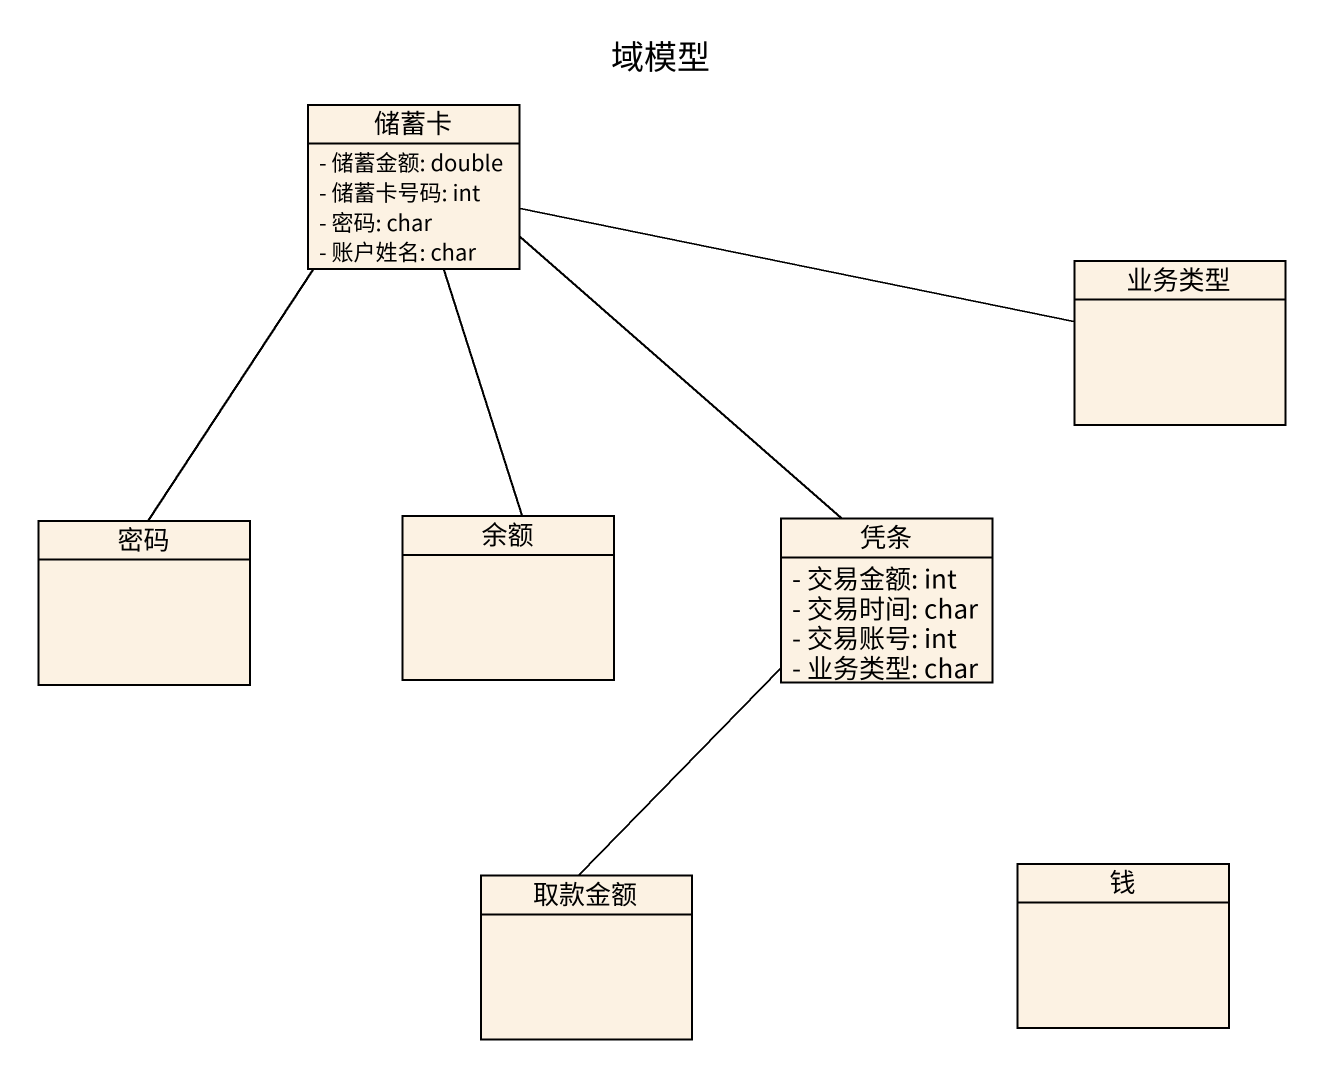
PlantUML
@startuml
title 域模型
hide circle
hide empty members
skinparam classAttributeIconSize 0
class 储蓄卡 {
  - 储蓄金额: double
  - 储蓄卡号码: int
  - 密码: char
  - 账户姓名: char
}
class 业务类型
class 密码
class 余额
class 凭条 {
  - 交易金额: int
  - 交易时间: char
  - 交易账号: int
  - 业务类型: char
}
class 钱
class 取款金额
储蓄卡 -right- 业务类型
储蓄卡 -- 密码
储蓄卡 -- 余额
储蓄卡 -- 凭条
凭条 -- 取款金额
@enduml
